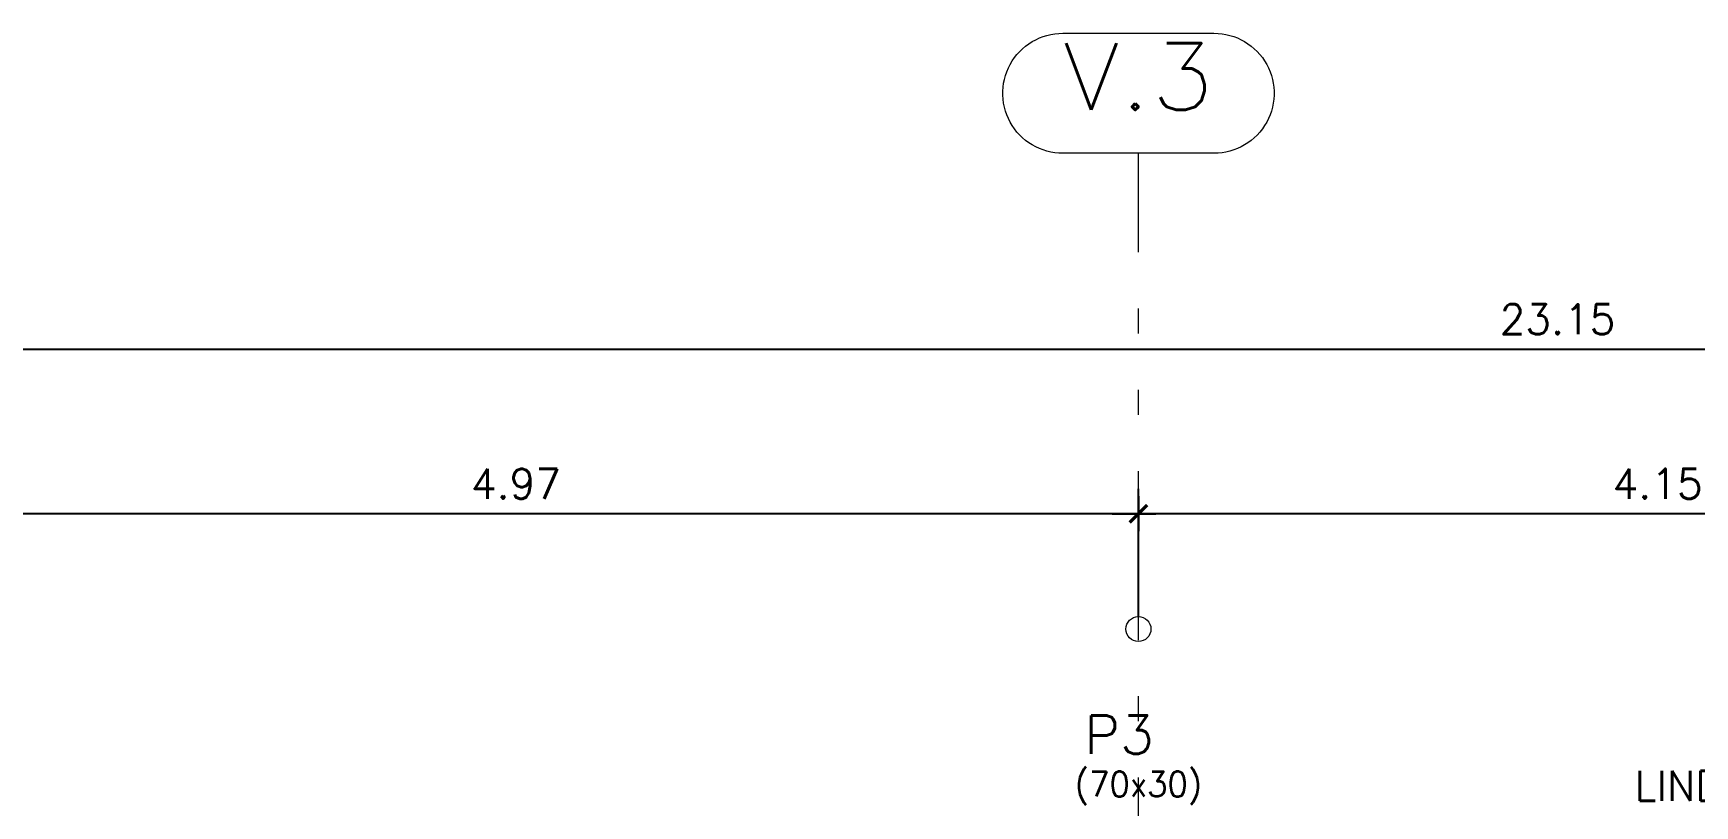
# Model space of a CAD drawing. Header units: metres. Extents: x 219 to 707, y -561 to -17.
# Drawn here: x 347.08 to 353.72, y -120.3 to -117.21 of the extents above; entities that cross this region are included whole.
import ezdxf
from ezdxf.enums import TextEntityAlignment as Align

# ---------------------------------------------------------------- set-up
doc = ezdxf.new("R2010")
doc.units = ezdxf.units.M
doc.linetypes.add('CYPE_RAYAPUNTOPUNTO', pattern=[0.45, 0.225, -0.075, 0, -0.075, 0, -0.075])
for name, color, linetype in [('A-Texto', 3, 'Continuous'), ('Dr Ejes en bloque', 4, 'Continuous'), ('TCOTA', 1, 'Continuous')]:
    doc.layers.add(name, color=color, linetype=linetype)
for name, color, linetype, lineweight in [('COTAS_ACOTACION', 2, 'Continuous', 0), ('COTAS_REF_LINEAS', 2, 'Continuous', 0), ('COTAS_REPLANTEO', 7, 'CYPE_RAYAPUNTOPUNTO', 0), ('PILAR_DIM', 253, 'Continuous', 0), ('PILAR_EJES', 1, 'Continuous', 0), ('PILAR_REF', 253, 'Continuous', 0)]:
    doc.layers.add(name, color=color, linetype=linetype, lineweight=lineweight)
doc.styles.add('CYPETXT', font='romans', dxfattribs={"height": 0.2})
doc.styles.add('T12', font='romans.shx', dxfattribs={"height": 0.12})
doc.dimstyles.new('DIM50', dxfattribs={"dimtxt": 0.12, "dimasz": 0.07, "dimexe": 0.1, "dimexo": 0.05, "dimgap": 0.06, "dimtad": 1, "dimzin": 4, "dimdsep": 46, "dimtxsty": 'T12', "dimblk1": 'COTA1', "dimblk2": 'COTA1', "dimsah": 1, "dimcen": 0.07, "dimclrt": 3, "dimadec": 0, "dimazin": 0, "dimtfac": 1, "dimtmove": 2, "dimatfit": 0, "dimldrblk": 'COTA1', "dimfxl": 1, "dimtolj": 1, "dimtzin": 4, "dimarcsym": 0})

# ---------------------------------------------------------------- blocks, each defined once
blk = doc.blocks.new('Ejes del pilar')
at = {"layer": 'PILAR_EJES'}
for p, q in [((0, -0.5), (0, 0.5)), ((-0.5, 0), (0.5, 0))]:
    blk.add_line(p, q, dxfattribs=at)
blk = doc.blocks.new('A$Ce77abe1e')
at = {"layer": 'PILAR_EJES', "xscale": 0.9000000000000001, "yscale": 0.5}
blk.add_blockref('Ejes del pilar', (9.9, -0.05), dxfattribs=at)
at = {"layer": 'PILAR_DIM', "lineweight": 0, "style": 'CYPETXT', "width": 0.882521}
blk.add_text('(70x30)', height=0.1, dxfattribs=at).set_placement((9.6457, 0.16), (10.1542, 0.16), align=Align.FIT)
blk.add_text('(70x30)', height=0.1, dxfattribs=at).set_placement((9.6457, 0.16), (10.1542, 0.16), align=Align.FIT)
at = {"layer": 'PILAR_REF', "style": 'CYPETXT', "width": 0.99744}
blk.add_text('P3', height=0.15333, dxfattribs=at).set_placement((9.6848, 0.3312), (9.9615, 0.3312), align=Align.FIT)
blk.add_text('P3', height=0.15333, dxfattribs=at).set_placement((9.6848, 0.3312), (9.9615, 0.3312), align=Align.FIT)
blk = doc.blocks.new('COTA1')
for p, q in [((0, 1), (0, -1)), ((-1.5, 0), (1, 0))]:
    blk.add_line(p, q)
at = {"const_width": 0.2}
blk.add_lwpolyline([(-0.5, -0.5), (0.5, 0.5)], dxfattribs=at)
blk = doc.blocks.new('*D844')
at = {"layer": 'Defpoints', "color": 0, "transparency": 16777216}
for p in [(129.9275, 145.1447), (125.7777, 145.0374), (125.7777, 144.9656)]:
    blk.add_point(p, dxfattribs=at)
at = {"layer": 'TCOTA', "color": 0, "lineweight": -2, "transparency": 16777216}
for p, q in [((125.7777, 145.0156), (125.7777, 145.1374)), ((129.9275, 145.0947), (129.9275, 144.9374)), ((129.8575, 145.0374), (125.8477, 145.0374))]:
    blk.add_line(p, q, dxfattribs=at)
at = {"layer": 'TCOTA', "color": 0, "lineweight": -2, "transparency": 16777216, "xscale": 0.07, "yscale": 0.07, "zscale": 0.07, "rotation": 180}
blk.add_blockref('COTA1', (125.7777, 145.0374), dxfattribs=at)
at = {"layer": 'TCOTA', "color": 0, "lineweight": -2, "transparency": 16777216, "xscale": 0.07, "yscale": 0.07, "zscale": 0.07}
blk.add_blockref('COTA1', (129.9275, 145.0374), dxfattribs=at)
at = {"layer": 'TCOTA', "color": 3, "transparency": 16777216, "insert": (127.8526, 145.1574), "char_height": 0.12, "attachment_point": 5, "style": 'T12'}
blk.add_mtext('\\A1;4.15', dxfattribs=at)
blk = doc.blocks.new('*D847')
at = {"layer": 'Defpoints', "color": 0, "transparency": 16777216}
for p in [(115.8777, 145.6949), (139.0277, 145.6949), (139.0277, 145.6949)]:
    blk.add_point(p, dxfattribs=at)
at = {"layer": 'TCOTA', "color": 0, "lineweight": -2, "transparency": 16777216}
for p, q in [((115.8777, 145.7449), (115.8777, 145.7949)), ((139.0277, 145.7449), (139.0277, 145.7949)), ((115.9477, 145.6949), (138.9577, 145.6949))]:
    blk.add_line(p, q, dxfattribs=at)
at = {"layer": 'TCOTA', "color": 0, "lineweight": -2, "transparency": 16777216, "xscale": 0.07, "yscale": 0.07, "zscale": 0.07, "rotation": 180}
blk.add_blockref('COTA1', (115.8777, 145.6949), dxfattribs=at)
at = {"layer": 'TCOTA', "color": 0, "lineweight": -2, "transparency": 16777216, "xscale": 0.07, "yscale": 0.07, "zscale": 0.07}
blk.add_blockref('COTA1', (139.0277, 145.6949), dxfattribs=at)
at = {"layer": 'TCOTA', "color": 3, "transparency": 16777216, "insert": (127.4527, 145.8149), "char_height": 0.12, "attachment_point": 5, "style": 'T12'}
blk.add_mtext('\\A1;23.15', dxfattribs=at)
blk = doc.blocks.new('*D852')
at = {"layer": 'Defpoints', "color": 0, "transparency": 16777216}
for p in [(120.8027, 145.0374), (120.8027, 144.8819), (125.7777, 144.5765)]:
    blk.add_point(p, dxfattribs=at)
at = {"layer": 'TCOTA', "color": 0, "lineweight": -2, "transparency": 16777216}
for p, q in [((120.8027, 144.9319), (120.8027, 145.1374)), ((125.7777, 144.6265), (125.7777, 145.1374)), ((125.7077, 145.0374), (120.8727, 145.0374))]:
    blk.add_line(p, q, dxfattribs=at)
at = {"layer": 'TCOTA', "color": 0, "lineweight": -2, "transparency": 16777216, "xscale": 0.07, "yscale": 0.07, "zscale": 0.07, "rotation": 180}
blk.add_blockref('COTA1', (120.8027, 145.0374), dxfattribs=at)
at = {"layer": 'TCOTA', "color": 0, "lineweight": -2, "transparency": 16777216, "xscale": 0.07, "yscale": 0.07, "zscale": 0.07}
blk.add_blockref('COTA1', (125.7777, 145.0374), dxfattribs=at)
at = {"layer": 'TCOTA', "color": 3, "transparency": 16777216, "insert": (123.2902, 145.1574), "char_height": 0.12, "attachment_point": 5, "style": 'T12'}
blk.add_mtext('\\A1;4.97', dxfattribs=at)
blk = doc.blocks.new('DSADADASDAS')
at = {"layer": 'COTAS_ACOTACION'}
blk.add_circle((125.7777, 144.5765, -0.525), 0.05, dxfattribs=at)
at = {"layer": 'COTAS_REF_LINEAS'}
blk.add_lwpolyline([(126.0797, 146.9578), (126.0957, 146.9573), (126.1117, 146.9557), (126.1275, 146.953), (126.1431, 146.9493), (126.1584, 146.9446), (126.1734, 146.9388), (126.188, 146.932), (126.202, 146.9243), (126.2155, 146.9157), (126.2284, 146.9062), (126.2407, 146.8958), (126.2522, 146.8847), (126.263, 146.8728), (126.2729, 146.8602), (126.282, 146.847), (126.2902, 146.8332), (126.2974, 146.8189), (126.3037, 146.8041), (126.3089, 146.7889), (126.3132, 146.7735), (126.3164, 146.7577), (126.3185, 146.7419), (126.3196, 146.7259), (126.3196, 146.7098), (126.3185, 146.6938), (126.3164, 146.6779), (126.3132, 146.6622), (126.3089, 146.6467), (126.3037, 146.6316), (126.2974, 146.6168), (126.2902, 146.6025), (126.282, 146.5887), (126.2729, 146.5755), (126.263, 146.5629), (126.2522, 146.551), (126.2407, 146.5398), (126.2284, 146.5295), (126.2155, 146.52), (126.202, 146.5113), (126.188, 146.5036), (126.1734, 146.4969), (126.1584, 146.4911), (126.1431, 146.4864), (126.1275, 146.4826), (126.1117, 146.48), (126.0957, 146.4784), (126.0797, 146.4778), (125.4757, 146.4778), (125.4597, 146.4784), (125.4437, 146.48), (125.4279, 146.4826), (125.4123, 146.4864), (125.397, 146.4911), (125.382, 146.4969), (125.3675, 146.5036), (125.3534, 146.5113), (125.3399, 146.52), (125.327, 146.5295), (125.3147, 146.5398), (125.3032, 146.551), (125.2924, 146.5629), (125.2825, 146.5755), (125.2734, 146.5887), (125.2652, 146.6025), (125.258, 146.6168), (125.2517, 146.6316), (125.2465, 146.6467), (125.2422, 146.6622), (125.2391, 146.6779), (125.2369, 146.6938), (125.2358, 146.7098), (125.2358, 146.7259), (125.2369, 146.7419), (125.2391, 146.7577), (125.2422, 146.7735), (125.2465, 146.7889), (125.2517, 146.8041), (125.258, 146.8189), (125.2652, 146.8332), (125.2734, 146.847), (125.2825, 146.8602), (125.2924, 146.8728), (125.3032, 146.8847), (125.3147, 146.8958), (125.327, 146.9062), (125.3399, 146.9157), (125.3534, 146.9243), (125.3675, 146.932), (125.382, 146.9388), (125.397, 146.9446), (125.4123, 146.9493), (125.4279, 146.953), (125.4437, 146.9557), (125.4597, 146.9573), (125.4757, 146.9578), (126.0797, 146.9578)], close=True, dxfattribs=at)
at = {"layer": 'COTAS_REPLANTEO', "ltscale": 3}
blk.add_line((125.7777, 125.9327, -0.525), (125.7777, 146.4778, -0.525), dxfattribs=at)
at = {"layer": 'COTAS_REF_LINEAS', "style": 'CYPETXT', "width": 1.057}
blk.add_text('V.3', height=0.26667, dxfattribs=at).set_placement((125.4757, 146.6512, -0.525), (126.0797, 146.6512, -0.525), align=Align.FIT)
at = {"layer": 'TCOTA'}
for base, p1, p2, picture, middle in [((139.0277, 145.6949, -0.525), (115.8777, 145.6949, -0.525), (139.0277, 145.6949, -0.525), '*D847', (127.4527, 145.8149, -0.525)), ((120.8027083, 145.0373647, -0.5249959), (125.7777082, 144.576517, -0.5249959), (120.8027083, 144.8819408, -0.5249959), '*D852', (123.2902083, 145.1573647, -0.5249959)), ((125.7777, 145.0374, -0.525), (129.9275, 145.1447, -0.525), (125.7777, 144.9656, -0.525), '*D844', (127.8526, 145.1574, -0.525))]:
    dim = blk.add_linear_dim(base=base, p1=p1, p2=p2, dimstyle='DIM50', dxfattribs=at)
    dim.commit()
    dim.dimension.update_dxf_attribs({"geometry": picture, "text_midpoint": middle})

msp = doc.modelspace()

# ---------------------------------------------------------------- block references
msp.add_blockref('A$Ce77abe1e', (341.5956, -120.4237))
at = {"layer": 'Dr Ejes en bloque'}
msp.add_blockref('DSADADASDAS', (225.7179, -264.1705, 0.525), dxfattribs=at)

# ---------------------------------------------------------------- texts
at = {"layer": 'A-Texto', "transparency": 33554687, "style": 'T12'}
msp.add_text('LINDERO', height=0.12, dxfattribs=at).set_placement((353.479, -120.2802))
msp.add_text('LINDERO', height=0.12, dxfattribs=at).set_placement((353.479, -120.2802))

doc.saveas('drawing.dxf')
